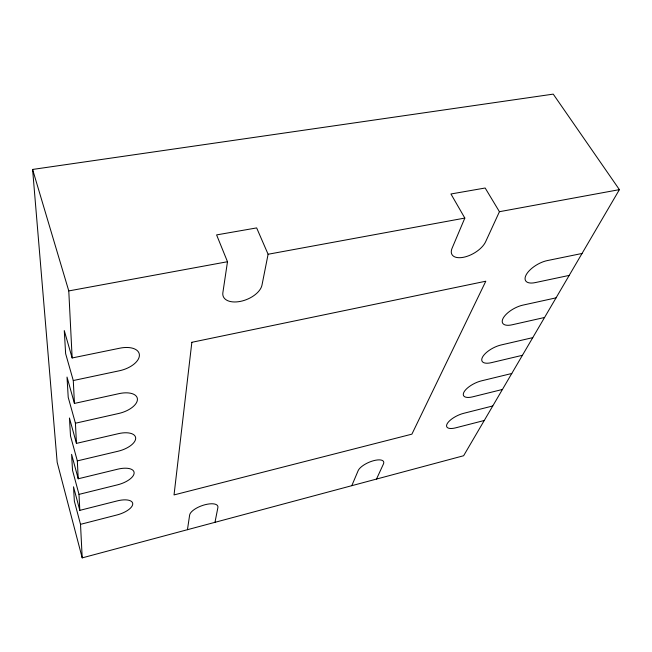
<?xml version="1.0" encoding="UTF-8"?>
<svg xmlns="http://www.w3.org/2000/svg" width="652" height="652" viewBox="0 0 652 652"><rect width="100%" height="100%" fill="white"/><g stroke="black" fill="none" stroke-linecap="round" stroke-linejoin="round"><path stroke-width="0.98" d="M187.45 529.693L189.642 515.023A14.906 5.852 -19.8 0 1 204.907 504.762A14.906 5.852 -19.8 0 1 217.89 507.59L214.973 522.325M227.491 261.729L222.87 292.675A20.717 11.622 -22.1 0 0 240.246 301.42A20.717 11.622 -22.1 0 0 261.99 285.095L268.102 254.256L256.652 227.915L216.594 234.907L227.491 261.729L68.778 290.922L72.152 357.964L119.886 348.176A20.481 10.888 -17 0 1 139.406 355.348A20.481 10.888 -17 0 1 119.495 370.743L73.285 380.54L74.434 403.425L119.104 393.629A19.242 9.544 -17.1 0 1 137.433 399.431A19.242 9.544 -17.1 0 1 118.77 413.458L75.428 423.229L76.447 443.384L118.419 433.653A18.15 8.435 -17.3 0 1 135.681 438.348A18.15 8.435 -17.3 0 1 118.126 451.217L77.327 460.891L78.224 478.78L117.816 469.163A17.172 7.506 -17.4 0 1 134.133 472.961A17.172 7.506 -17.4 0 1 117.547 484.827L79.006 494.379L79.813 510.361L117.27 500.891A16.3 6.724 -17.6 0 1 132.747 503.939A16.3 6.724 -17.6 0 1 117.034 514.941L80.514 524.338L82.201 557.876L463.621 455.74L619.4 189.642L553.238 94.124L32.6 169.447L57.172 462.309L82.201 557.876M351.803 485.683L358.144 470.671A13.969 5.289 -23.6 0 1 373.735 460.654A13.969 5.289 -23.6 0 1 383.425 464.012L376.506 479.065M499.432 211.704L485.169 188.012L450.939 193.986L464.827 218.07L452.072 248.273A19.536 9.78 -29.7 0 0 463.425 257.295A19.536 9.78 -29.7 0 0 485.61 241.778L499.432 211.704L619.4 189.642M484.257 420.491L455.724 427.826A14.303 5.444 -25.8 0 1 447.166 423.767A14.303 5.444 -25.8 0 1 463.67 413.319L492.757 405.968M502.415 389.464L472.692 396.832A15.053 5.974 -26.6 0 1 463.996 392.048A15.053 5.974 -26.6 0 1 481.437 380.858L511.771 373.49M522.423 355.299L491.396 362.659A15.909 6.585 -27.6 0 1 482.57 357.019A15.909 6.585 -27.6 0 1 501.07 344.981L532.757 337.638M544.559 317.483L512.113 324.794A16.887 7.278 -28.8 0 1 503.197 318.143A16.887 7.278 -28.8 0 1 522.88 305.128L556.042 297.858M569.196 275.405L535.211 282.609A18.012 8.077 -30.2 0 1 526.229 274.728A18.012 8.077 -30.2 0 1 547.256 260.596L582.032 253.473M268.102 254.256L464.827 218.07M32.6 169.447L68.778 290.922M72.152 357.964L64.271 330.572L65.632 353.645L73.285 380.54M74.434 403.425L67.017 377.06L68.215 397.337L75.428 423.229M76.447 443.384L69.438 417.997L70.506 435.968L77.327 460.891M78.224 478.78L71.59 454.338L72.535 470.361L79.006 494.379M79.813 510.361L73.513 486.799L74.361 501.184L80.514 524.338M191.851 342.3L174.035 494.925L411.901 434.151L485.805 281.216L191.851 342.3"/></g></svg>
